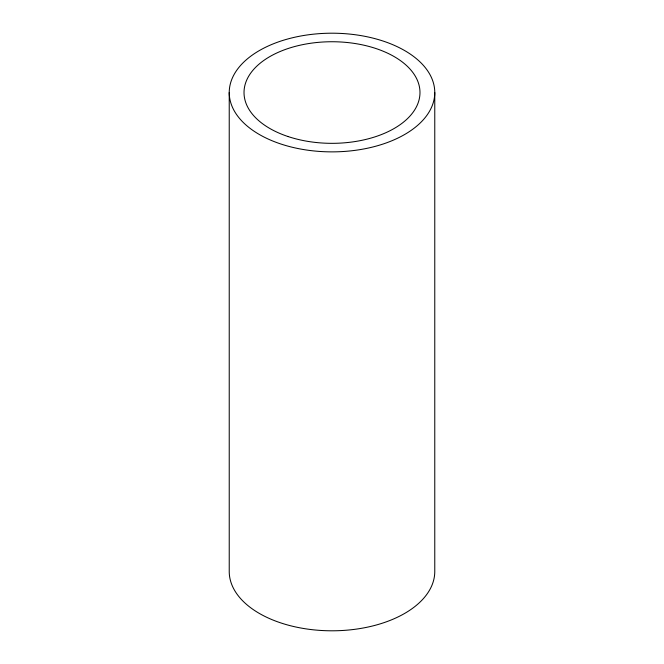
<?xml version="1.0" encoding="UTF-8"?>
<svg xmlns="http://www.w3.org/2000/svg" width="664" height="664" viewBox="0 0 664 664"><rect width="100%" height="100%" fill="white"/><g stroke="black" fill="none" stroke-linecap="round" stroke-linejoin="round"><path stroke-width="1" d="M434.771 92.537A102.771 59.337 0 0 1 280.615 143.922A102.771 59.337 0 0 1 280.615 41.151A102.771 59.337 0 0 1 434.771 92.537L434.771 571.463A102.771 59.337 0 0 1 332 630.8A102.771 59.337 0 0 1 229.229 571.463L229.229 92.537M288.01 136.527A87.98 50.796 0 0 0 419.98 92.537A87.98 50.796 0 0 0 288.01 48.547A87.98 50.796 0 0 0 288.01 136.527"/></g></svg>
